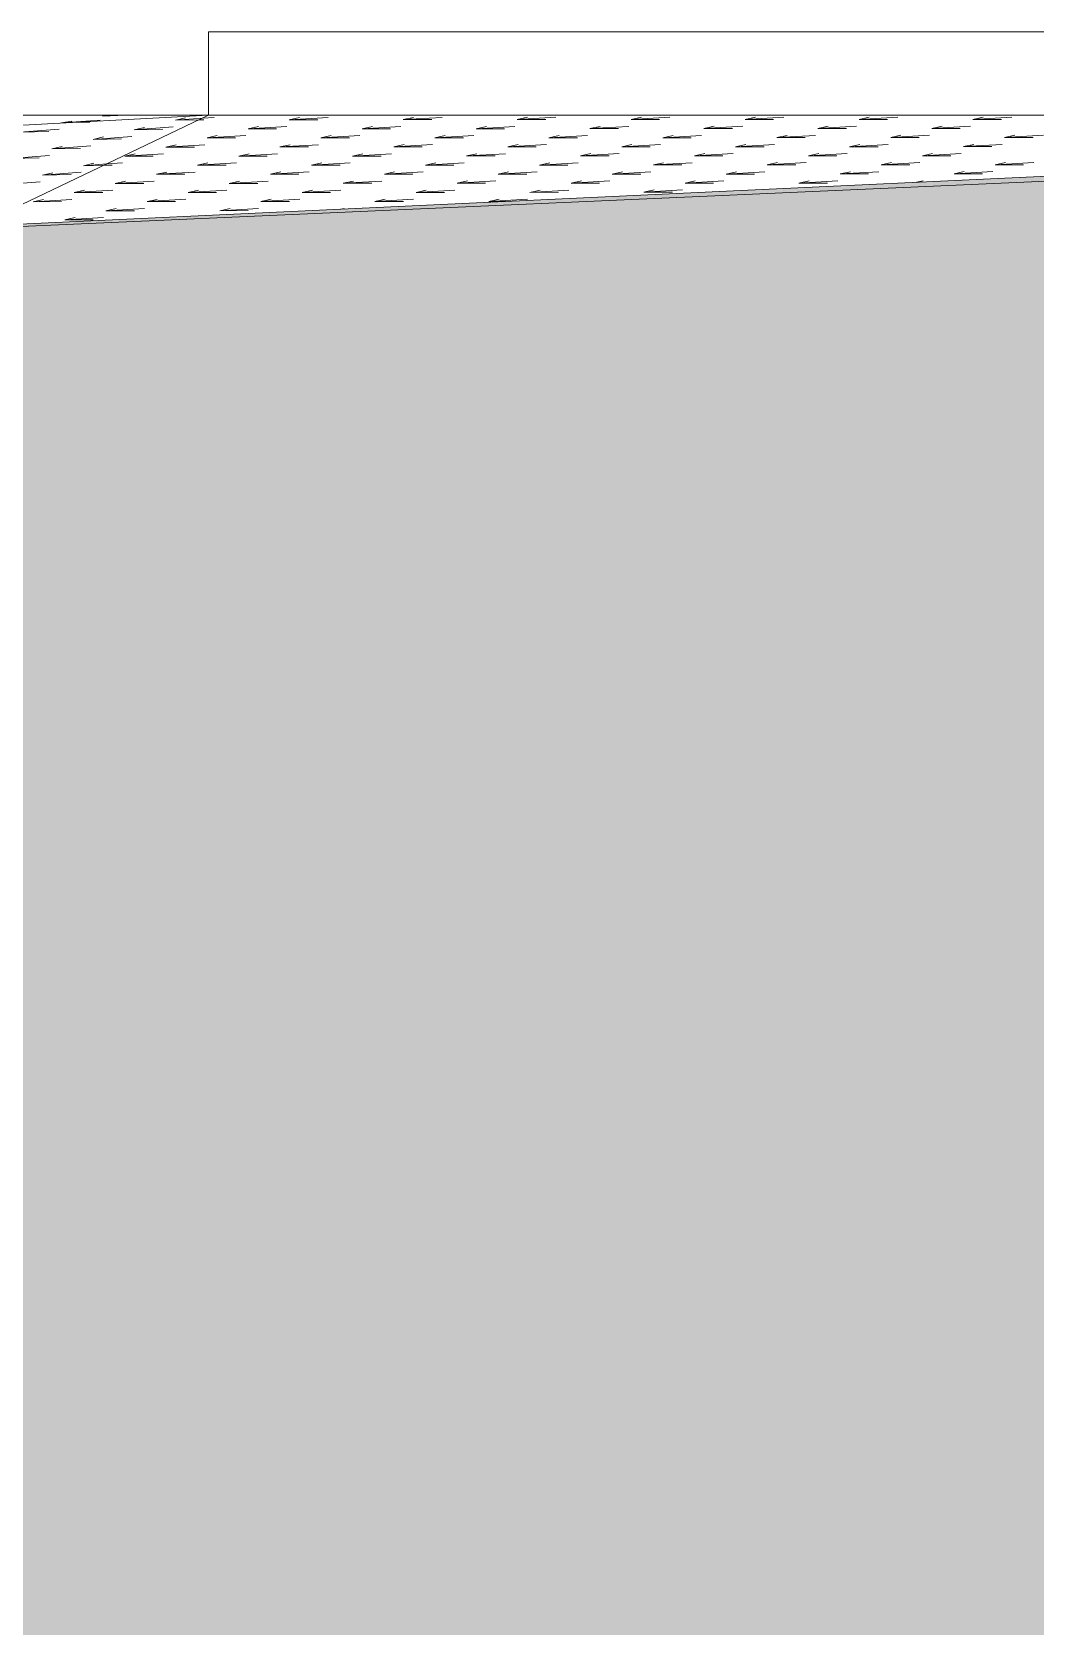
# Model space of a CAD drawing. Header units: millimetres. Extents: x 239748 to 326588, y -19262 to 5561.
# Drawn here: x 243002 to 245165, y -3457 to -20 of the extents above; entities that cross this region are included whole.
import ezdxf

# ---------------------------------------------------------------- set-up
doc = ezdxf.new("R2010")
doc.units = ezdxf.units.MM
doc.header["$MEASUREMENT"] = 0
for name, color, linetype, lineweight in [('New_2D Drafting - General_Pen_No__1', 7, 'Continuous', 13), ('New_Site & Landscape - Terrain_Pen_No__1', 7, 'Continuous', 13), ('New_Structural - Bearing_Pen_No__1', 7, 'Continuous', 13)]:
    doc.layers.add(name, color=color, linetype=linetype, lineweight=lineweight)
for name, color, linetype, lineweight, true_color in [('New_2D Drafting - General_Pen_No__61', 7, 'Continuous', 20, 0x6a6a6a), ('New_Site & Landscape - Terrain_Pen_No__180', 7, 'Continuous', 15, 0xd6cda7), ('New_Site & Landscape - Terrain_Pen_No__93', 7, 'Continuous', 13, 0xa2a233)]:
    doc.layers.add(name, color=color, linetype=linetype, lineweight=lineweight, true_color=true_color)

msp = doc.modelspace()

# ---------------------------------------------------------------- hatches: boundary and pattern name
at = {"layer": 'New_2D Drafting - General_Pen_No__61', "linetype": 'Continuous', "lineweight": 20, "true_color": 0x6a6a6a}
h = msp.add_hatch(dxfattribs=at)
h.set_pattern_fill('Dashed_0001', color=251, style=0, pattern_type=2)
h.set_pattern_definition([(45, (0, 0), (-183.84776, 183.84776), [195, -65]), (45, (7e-14, 183.85), (-183.84776, 183.84776), [195, -65])])
h.paths.add_polyline_path([(239750.0788, -623.3184), (239760.5803, -4753.4379), (239760.5803, -19262.3247), (278828.6527, -19262.3247), (278828.6169, -286.9357), (268610.0254, -272.2694), (266963.5283, -271.0107), (261898.0667, -277.5182), (250285.9898, -219.4916), (248306.7808, -203.641), (242648.744, -453.8141)])
at = {"layer": 'New_Site & Landscape - Terrain_Pen_No__180', "linetype": 'Continuous', "lineweight": 0, "true_color": 0x353329}
msp.add_hatch(color=250, dxfattribs=at).paths.add_polyline_path([(239747.5775, -15138.6962), (278833.3935, -15138.6962), (278833.3935, -288.2314), (266866.4444, -271.275), (264383.6735, -267.1142), (262140.4658, -282.5803), (258357.3867, -255.6815), (251840.7474, -227.8826), (248111.8541, -213.5708), (246133.7175, -287.173), (242881.8612, -438.6115), (239747.5775, -643.0118)])

# ---------------------------------------------------------------- linework, layer by layer
at = {"layer": 'New_2D Drafting - General_Pen_No__1', "color": 7, "linetype": 'Continuous', "lineweight": 13, "flags": 128}
msp.add_lwpolyline([(239750.0788, -623.3184), (239760.5803, -4753.4379), (239760.5803, -19262.3247), (278828.6527, -19262.3247), (278828.6169, -286.9357), (268610.0254, -272.2694), (266963.5283, -271.0107), (261898.0667, -277.5182), (250285.9898, -219.4916), (248306.7808, -203.641), (242648.744, -453.8141)], close=True, dxfattribs=at)
at = {"layer": 'New_Site & Landscape - Terrain_Pen_No__1', "color": 7, "linetype": 'Continuous', "lineweight": 13}
for p, q in [((243382.1708, -199.8387), (239747.5775, -395.7563)), ((243382.1708, -199.8387), (241649.8068, -199.8387)), ((243382.1708, -199.8387), (242881.8612, -438.6115)), ((243154.011, -201.5077), (243178.4055, -199.8387)), ((243154.011, -201.5077), (243203.8026, -199.8387)), ((243154.011, -201.5077), (243164.1208, -199.8387)), ((243310.9893, -210.4881), (243333.16, -205.3305)), ((243310.9893, -210.4881), (243369.2919, -205.9852)), ((243369.292, -205.9852), (243394.5753, -204.4901)), ((246644.5507, -199.8387), (243382.1708, -199.8387)), ((243556.6505, -209.3109), (243640.2365, -204.3683)), ((243556.6505, -209.3109), (243578.8212, -204.3988)), ((243802.3117, -209.1891), (243885.8977, -204.2465)), ((243802.3117, -209.1891), (243824.4824, -204.277)), ((244047.9729, -209.0673), (244131.5589, -204.1247)), ((244047.9729, -209.0673), (244070.1436, -204.1552)), ((244293.6341, -208.9455), (244377.2201, -204.0029)), ((244293.6341, -208.9455), (244315.8048, -204.0334)), ((244539.2952, -208.8237), (244622.8813, -203.8811)), ((244539.2953, -208.8237), (244561.466, -203.9116)), ((244784.9564, -208.7019), (244868.5424, -203.7593)), ((244784.9564, -208.7019), (244807.1271, -203.7898)), ((245030.6176, -208.5801), (245114.2036, -203.6375)), ((245030.6176, -208.5801), (245052.7883, -203.668)), ((242976.6453, -236.3104), (243060.2313, -229.8548)), ((242976.6453, -236.3104), (243038.0606, -235.0124)), ((243065.3281, -216.1478), (243148.9141, -210.4292)), ((243065.3281, -216.1478), (243087.4988, -212.4878)), ((243065.3281, -216.1478), (243103.0957, -214.8819)), ((243103.0952, -214.8819), (243126.7434, -214.3821)), ((243222.3065, -231.1184), (243305.8925, -224.6628)), ((243222.3065, -231.1184), (243244.4772, -225.9608)), ((243222.3065, -231.1184), (243283.7218, -229.8204)), ((243310.9893, -210.4881), (243362.1212, -209.4074)), ((243362.1213, -209.4074), (243372.4046, -209.4023)), ((243467.9677, -228.9597), (243551.5537, -224.017)), ((243467.9677, -228.9597), (243490.1384, -224.0475)), ((243467.9677, -228.9597), (243529.3829, -228.9292)), ((243556.6505, -209.3109), (243618.0658, -209.2805)), ((243713.6288, -228.8379), (243797.2148, -223.8952)), ((243713.6288, -228.8379), (243735.7995, -223.9257)), ((243713.6288, -228.8379), (243775.0441, -228.8074)), ((243802.3117, -209.1891), (243863.727, -209.1587)), ((243959.29, -228.716), (244042.876, -223.7734)), ((243959.29, -228.716), (243981.4607, -223.8039)), ((243959.29, -228.716), (244020.7053, -228.6856)), ((244047.9729, -209.0673), (244109.3882, -209.0369)), ((244204.9512, -228.5942), (244288.5372, -223.6516)), ((244204.9512, -228.5942), (244227.1219, -223.6821)), ((244204.9512, -228.5942), (244266.3665, -228.5638)), ((244293.6341, -208.9455), (244355.0494, -208.9151)), ((244450.6124, -228.4724), (244534.1984, -223.5298)), ((244450.6124, -228.4724), (244472.7831, -223.5603)), ((244450.6124, -228.4724), (244512.0277, -228.442)), ((244539.2952, -208.8237), (244600.7105, -208.7933)), ((244696.2736, -228.3506), (244779.8596, -223.408)), ((244696.2736, -228.3506), (244718.4443, -223.4385)), ((244696.2736, -228.3506), (244757.6889, -228.3202)), ((244784.9564, -208.7019), (244846.3717, -208.6715)), ((244941.9348, -228.2288), (245025.5208, -223.2862)), ((244941.9348, -228.2288), (244964.1055, -223.3167)), ((244941.9348, -228.2288), (245003.3501, -228.1984)), ((245030.6176, -208.5801), (245092.0329, -208.5497)), ((243044.9408, -272.3791), (243128.5268, -265.9235)), ((243044.9408, -272.3791), (243067.1115, -267.2215)), ((243044.9408, -272.3791), (243106.3561, -271.0811)), ((243133.6236, -251.7487), (243217.2096, -245.2931)), ((243133.6236, -251.7487), (243155.7943, -246.5911)), ((243133.6236, -251.7487), (243195.0389, -250.4507)), ((243290.602, -268.2571), (243374.188, -263.3144)), ((243290.602, -268.2571), (243312.7727, -263.3449)), ((243290.602, -268.2571), (243352.0173, -268.2266)), ((243379.2848, -248.6084), (243462.8708, -243.6657)), ((243379.2848, -248.6084), (243401.4555, -243.6962)), ((243379.2848, -248.6084), (243440.7001, -248.5779)), ((243536.2631, -268.1353), (243619.8492, -263.1926)), ((243536.2631, -268.1353), (243558.4339, -263.2231)), ((243536.2631, -268.1353), (243597.6784, -268.1048)), ((243624.946, -248.4866), (243708.532, -243.5439)), ((243624.946, -248.4866), (243647.1167, -243.5744)), ((243624.946, -248.4866), (243686.3613, -248.4561)), ((243781.9243, -268.0135), (243865.5103, -263.0708)), ((243781.9243, -268.0135), (243804.095, -263.1013)), ((243781.9243, -268.0135), (243843.3396, -267.983)), ((243870.6072, -248.3648), (243954.1932, -243.4221)), ((243870.6072, -248.3648), (243892.7779, -243.4526)), ((243870.6072, -248.3648), (243932.0225, -248.3343)), ((244027.5855, -267.8917), (244111.1715, -262.949)), ((244027.5855, -267.8917), (244049.7562, -262.9795)), ((244027.5855, -267.8917), (244089.0008, -267.8612)), ((244116.2684, -248.243), (244199.8544, -243.3003)), ((244116.2684, -248.243), (244138.4391, -243.3308)), ((244116.2684, -248.243), (244177.6837, -248.2125)), ((244273.2467, -267.7699), (244356.8327, -262.8272)), ((244273.2467, -267.7699), (244295.4174, -262.8577)), ((244273.2467, -267.7699), (244334.662, -267.7394)), ((244361.9296, -248.1212), (244445.5156, -243.1785)), ((244361.9296, -248.1212), (244384.1003, -243.209)), ((244361.9296, -248.1212), (244423.3449, -248.0907)), ((244518.9079, -267.6481), (244602.4939, -262.7054)), ((244518.9079, -267.6481), (244541.0786, -262.7359)), ((244518.9079, -267.6481), (244580.3232, -267.6176)), ((244607.5907, -247.9993), (244691.1768, -243.0567)), ((244607.5907, -247.9993), (244629.7615, -243.0872)), ((244607.5907, -247.9993), (244669.006, -247.9689)), ((244764.5691, -267.5263), (244848.1551, -262.5836)), ((244764.5691, -267.5263), (244786.7398, -262.6141)), ((244764.5691, -267.5263), (244825.9844, -267.4958)), ((244853.2519, -247.8775), (244936.8379, -242.9349)), ((244853.2519, -247.8775), (244875.4227, -242.9654)), ((244853.2519, -247.8775), (244914.6672, -247.8471)), ((245010.2303, -267.4045), (245093.8163, -262.4618)), ((245010.2303, -267.4045), (245032.401, -262.4923)), ((245010.2303, -267.4045), (245071.6456, -267.374)), ((245098.9131, -247.7557), (245182.4991, -242.8131)), ((245098.9131, -247.7557), (245121.0838, -242.8436)), ((245098.9131, -247.7557), (245160.3284, -247.7253)), ((242956.2579, -293.0094), (243039.8439, -286.5538)), ((242956.2579, -293.0094), (243017.6732, -291.7114)), ((243113.2363, -308.4477), (243135.407, -303.2901)), ((243113.2363, -308.4477), (243162.5842, -304.6364)), ((243113.2363, -308.4477), (243156.5149, -307.533)), ((243156.5149, -307.533), (243174.6516, -307.524)), ((243162.5843, -304.6364), (243196.8223, -302.6119)), ((243201.9191, -287.9058), (243285.5051, -282.9631)), ((243201.9191, -287.9058), (243224.0898, -282.9936)), ((243201.9191, -287.9058), (243263.3344, -287.8753)), ((243358.8975, -307.4327), (243442.4835, -302.4901)), ((243358.8975, -307.4327), (243381.0682, -302.5205)), ((243358.8975, -307.4327), (243420.3128, -307.4022)), ((243447.5803, -287.784), (243531.1663, -282.8413)), ((243447.5803, -287.784), (243469.751, -282.8718)), ((243447.5803, -287.784), (243508.9956, -287.7535)), ((243604.5586, -307.3109), (243688.1447, -302.3683)), ((243604.5586, -307.3109), (243626.7294, -302.3987)), ((243604.5586, -307.3109), (243665.9739, -307.2804)), ((243693.2415, -287.6622), (243776.8275, -282.7195)), ((243693.2415, -287.6622), (243715.4122, -282.75)), ((243693.2415, -287.6622), (243754.6568, -287.6317)), ((243850.2198, -307.1891), (243933.8058, -302.2464)), ((243850.2198, -307.1891), (243872.3905, -302.2769)), ((243850.2198, -307.1891), (243911.6351, -307.1586)), ((243938.9027, -287.5404), (244022.4887, -282.5977)), ((243938.9027, -287.5404), (243961.0734, -282.6282)), ((243938.9027, -287.5404), (244000.318, -287.5099)), ((244095.881, -307.0673), (244179.467, -302.1246)), ((244095.881, -307.0673), (244118.0517, -302.1551)), ((244095.881, -307.0673), (244157.2963, -307.0368)), ((244184.5639, -287.4186), (244268.1499, -282.4759)), ((244184.5639, -287.4186), (244206.7346, -282.5064)), ((244184.5639, -287.4186), (244245.9792, -287.3881)), ((244341.5422, -306.9455), (244425.1282, -302.0028)), ((244341.5422, -306.9455), (244363.7129, -302.0333)), ((244341.5422, -306.9455), (244402.9575, -306.915)), ((244430.2251, -287.2968), (244513.8111, -282.3541)), ((244430.2251, -287.2968), (244452.3958, -282.3846)), ((244430.2251, -287.2968), (244491.6403, -287.2663)), ((244587.2034, -306.8237), (244670.7894, -301.881)), ((244587.2034, -306.8237), (244609.3741, -301.9115)), ((244587.2034, -306.8237), (244648.6187, -306.7932)), ((244675.8862, -287.175), (244759.4723, -282.2323)), ((244675.8862, -287.175), (244698.057, -282.2628)), ((244675.8862, -287.175), (244737.3015, -287.1445)), ((244832.8646, -306.7019), (244916.4506, -301.7592)), ((244832.8646, -306.7019), (244855.0353, -301.7897)), ((244832.8646, -306.7019), (244894.2799, -306.6714)), ((244921.5474, -287.0532), (245005.1334, -282.1105)), ((244921.5474, -287.0532), (244943.7181, -282.141)), ((244921.5474, -287.0532), (244982.9627, -287.0227)), ((245078.5258, -306.5801), (245162.1118, -301.6374)), ((245078.5258, -306.5801), (245100.6965, -301.6679)), ((245078.5258, -306.5801), (245139.9411, -306.5496)), ((242935.8706, -349.7084), (243019.4566, -343.2528)), ((243024.5534, -329.078), (243108.1394, -322.6225)), ((243024.5534, -329.078), (243046.7241, -323.9205)), ((243024.5534, -329.078), (243085.9687, -327.78)), ((243181.5318, -346.7301), (243265.1178, -341.7875)), ((243181.5318, -346.7301), (243203.7025, -341.8179)), ((243270.2146, -327.0814), (243353.8006, -322.1388)), ((243270.2146, -327.0814), (243292.3853, -322.1692)), ((243270.2146, -327.0814), (243331.6299, -327.0509)), ((243427.193, -346.6083), (243510.779, -341.6657)), ((243427.193, -346.6083), (243449.3637, -341.6961)), ((243515.8758, -326.9596), (243599.4618, -322.017)), ((243515.8758, -326.9596), (243538.0465, -322.0474)), ((243515.8758, -326.9596), (243577.2911, -326.9291)), ((243672.8541, -346.4865), (243756.4402, -341.5439)), ((243672.8541, -346.4865), (243695.0249, -341.5743)), ((243761.537, -326.8378), (243845.123, -321.8952)), ((243761.537, -326.8378), (243783.7077, -321.9256)), ((243761.537, -326.8378), (243822.9523, -326.8073)), ((243918.5153, -346.3647), (244002.1013, -341.4221)), ((243918.5153, -346.3647), (243940.686, -341.4525)), ((244007.1982, -326.716), (244090.7842, -321.7734)), ((244007.1982, -326.716), (244029.3689, -321.8038)), ((244007.1982, -326.716), (244068.6135, -326.6855)), ((244164.1765, -346.2429), (244247.7625, -341.3003)), ((244164.1765, -346.2429), (244186.3472, -341.3307)), ((244252.8594, -326.5942), (244336.4454, -321.6516)), ((244252.8594, -326.5942), (244275.0301, -321.682)), ((244252.8594, -326.5942), (244314.2747, -326.5637)), ((244409.8377, -346.1211), (244493.4237, -341.1785)), ((244409.8377, -346.1211), (244432.0084, -341.2089)), ((244498.5206, -326.4724), (244582.1066, -321.5297)), ((244498.5206, -326.4724), (244520.6913, -321.5602)), ((244498.5206, -326.4724), (244559.9358, -326.4419)), ((244655.4989, -345.9993), (244739.0849, -341.0567)), ((244655.4989, -345.9993), (244677.6696, -341.0871)), ((244744.1817, -326.3506), (244827.7678, -321.4079)), ((244744.1817, -326.3506), (244766.3525, -321.4384)), ((244744.1817, -326.3506), (244805.597, -326.3201)), ((244908.6146, -344.2258), (244923.3308, -340.9653)), ((244989.8429, -326.2288), (245073.4289, -321.2861)), ((244989.8429, -326.2288), (245012.0136, -321.3166)), ((244989.8429, -326.2288), (245051.2582, -326.1983)), ((243092.8489, -366.3788), (243176.4349, -361.4362)), ((243092.8489, -366.3788), (243115.0196, -361.4666)), ((243092.8489, -366.3788), (243154.2642, -366.3484)), ((243181.5318, -346.7301), (243242.9471, -346.6996)), ((243338.5101, -366.257), (243422.0961, -361.3144)), ((243338.5101, -366.257), (243360.6808, -361.3448)), ((243338.5101, -366.257), (243399.9254, -366.2266)), ((243427.193, -346.6083), (243488.6083, -346.5778)), ((243584.1713, -366.1352), (243667.7573, -361.1926)), ((243584.1713, -366.1352), (243606.342, -361.223)), ((243584.1713, -366.1352), (243645.5866, -366.1047)), ((243672.8541, -346.4865), (243734.2694, -346.456)), ((243829.8325, -366.0134), (243913.4185, -361.0708)), ((243829.8325, -366.0134), (243852.0032, -361.1012)), ((243829.8325, -366.0134), (243891.2478, -365.9829)), ((243918.5153, -346.3647), (243979.9306, -346.3342)), ((244075.4937, -365.8916), (244159.0797, -360.949)), ((244075.4937, -365.8916), (244097.6644, -360.9794)), ((244075.4937, -365.8916), (244136.909, -365.8611)), ((244164.1765, -346.2429), (244225.5918, -346.2124)), ((244321.1549, -365.7698), (244404.7409, -360.8272)), ((244321.1549, -365.7698), (244343.3256, -360.8576)), ((244321.1549, -365.7698), (244382.5702, -365.7393)), ((244409.8377, -346.1211), (244471.253, -346.0906)), ((244655.4989, -345.9993), (244716.9142, -345.9688)), ((243004.1661, -386.0275), (243087.7521, -381.0849)), ((243004.1661, -386.0275), (243026.3368, -381.1153)), ((243004.1661, -386.0275), (243065.5814, -385.9971)), ((243161.1444, -405.5544), (243244.7304, -400.6118)), ((243161.1444, -405.5544), (243183.3151, -400.6422)), ((243161.1444, -405.5544), (243222.5597, -405.524)), ((243249.8273, -385.9057), (243333.4133, -380.9631)), ((243249.8273, -385.9057), (243271.998, -380.9935)), ((243249.8273, -385.9057), (243311.2426, -385.8753)), ((243406.8056, -405.4326), (243490.3916, -400.49)), ((243406.8056, -405.4326), (243428.9763, -400.5204)), ((243406.8056, -405.4326), (243468.2209, -405.4022)), ((243495.4884, -385.7839), (243517.6592, -380.8717)), ((243495.4885, -385.7839), (243579.0745, -380.8413)), ((243495.4885, -385.7839), (243556.9038, -385.7535)), ((243667.2463, -402.0362), (243674.6375, -400.3986)), ((243741.1496, -385.6621), (243824.7357, -380.7195)), ((243741.1496, -385.6621), (243763.3204, -380.7499)), ((243741.1496, -385.6621), (243802.5649, -385.6317)), ((243986.8108, -385.5403), (244070.3968, -380.5977)), ((243986.8108, -385.5403), (244008.9815, -380.6281)), ((243986.8108, -385.5403), (244021.8381, -385.5229)), ((243072.4616, -425.2031), (243156.0476, -420.2605)), ((243072.4616, -425.2031), (243094.6323, -420.2909)), ((243072.4616, -425.2031), (243133.8769, -425.1727))]:
    msp.add_line(p, q, dxfattribs=at)
at = {"layer": 'New_Site & Landscape - Terrain_Pen_No__93', "color": 55, "linetype": 'Continuous', "lineweight": 13, "true_color": 0xa2a233, "flags": 128}
msp.add_lwpolyline([(278833.3935, -288.2314), (266866.4444, -271.275), (264383.6735, -267.1142), (262140.4658, -282.5803), (258357.3867, -255.6815), (251840.7474, -227.8826), (248111.8541, -213.5708), (246133.7175, -287.173), (242881.8612, -438.6115), (239747.5775, -643.0118)], dxfattribs=at)
at = {"layer": 'New_Structural - Bearing_Pen_No__1', "color": 7, "linetype": 'Continuous', "lineweight": 13}
for p, q in [((243382.1703, -20), (246644.5507, -20)), ((243382.1703, -199.8315), (243382.1703, -20))]:
    msp.add_line(p, q, dxfattribs=at)

doc.saveas('drawing.dxf')
